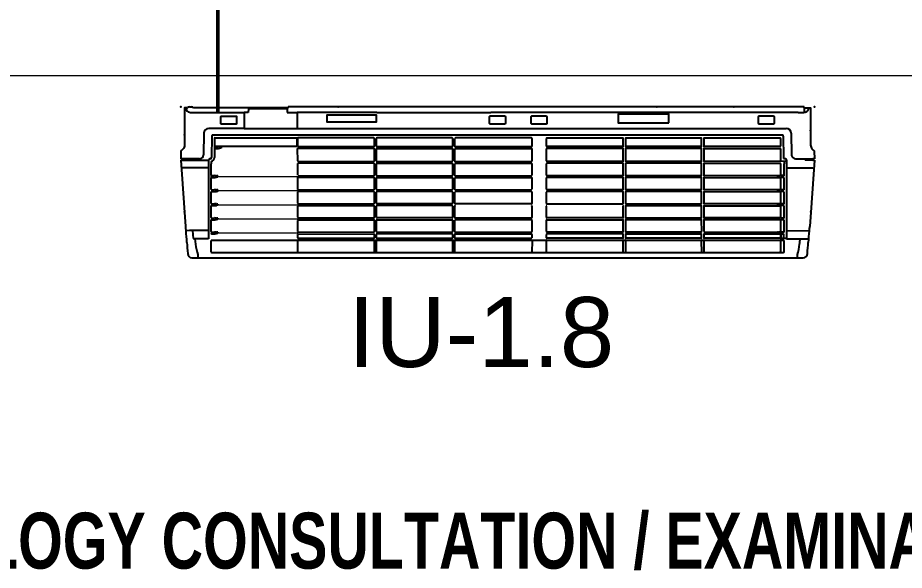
# Model space of a CAD drawing. Header units: millimetres. Extents: x -160614 to 59925, y -157025 to 0.
# Drawn here: x -41105 to -39838, y -112569 to -111780 of the extents above; entities that cross this region are included whole.
import ezdxf

# ---------------------------------------------------------------- set-up
doc = ezdxf.new("R2010")
doc.units = ezdxf.units.MM
doc.header["$LTSCALE"] = 8
for name, color, linetype, lineweight in [('72_EGR_BASE_TEXT', 9, 'Continuous', 5), ('72_EGR_EQP_TAG', 9, 'Continuous', 5), ('Walls', 9, 'Continuous', 5)]:
    doc.layers.add(name, color=color, linetype=linetype, lineweight=lineweight)
for name, color, linetype in [('A-EXH', 1, 'Continuous'), ('A-Wall-cmu-patt', 9, 'Continuous'), ('DVM_INDOOR', 9, 'Continuous'), ('DVM_UNIT_BP', 9, 'Continuous'), ('DVM_UNIT_DP', 9, 'Continuous'), ('DVM_UNIT_LP', 9, 'Continuous'), ('REF', 42, 'Continuous')]:
    doc.layers.add(name, color=color, linetype=linetype)
doc.styles.add('ARIAL', font='arial.ttf')
doc.styles.add('X3G_ENTITY_9EC9', font='swisscl.ttf', dxfattribs={"height": 0.2})

# ---------------------------------------------------------------- blocks, each defined once
blk = doc.blocks.new('mmmm')
at = {"layer": 'DVM_INDOOR', "color": 0}
for p, q in [((118.9760043999237, -9.253012612234498), (118.9858617999242, -9.25292182223429)), ((118.9858617999242, -9.25292182223429), (118.9858617999242, -9.254869402234291)), ((118.9858617999242, -9.254869402234291), (118.9878617999242, -9.254834462234292)), ((118.9858617999375, -9.277509146936142), (118.9858617999242, -9.254869402234291)), ((118.9878617999242, -9.252921862234292), (119.0740709999242, -9.258950182234292)), ((118.9878617999242, -9.254834462234292), (118.9878617999242, -9.252921862234292)), ((118.9878617999242, -9.254834462234292), (118.9878617999242, -9.264836172234293)), ((118.9978909999242, -9.289121762234291), (118.9978917999242, -9.255070372234291)), ((118.9198617999242, -9.266106886896141), (118.9183613999242, -9.266134002234292)), ((118.9183613999255, -9.266134002234267), (118.9183613999242, -9.937961232234292)), ((118.9198617999242, -9.26610688223429), (118.9254393079324, -9.266045894470187)), ((118.9257821999241, -9.273925315992663), (118.9255777999242, -9.26792237223429)), ((118.98586179993, -9.264835822234291), (118.9878617999242, -9.264836172234293)), ((119.0794922999242, -9.289007982234292), (119.0797389999241, -9.260193062234295)), ((119.0899818999242, -9.289217072234292), (119.0901190127328, -9.261499085695084)), ((119.1149681999241, -10.06340630223431), (119.1148974002668, -9.267546620952269)), ((118.9257821999241, -9.273925315992663), (118.9257821999241, -9.674221132234292)), ((119.1145353999242, -9.275083912234292), (119.1107363999162, -9.275104459035804)), ((118.9463617999242, -9.926362932234289), (118.9463617999242, -9.289498762234292)), ((118.9527483592956, -9.283000636917626), (118.9809490619697, -9.282508385411926)), ((118.9878617999242, -9.2891217622327), (119.0899818999242, -9.289217072234292)), ((118.9891910008031, -9.289123002792962), (118.9895345855551, -9.396115619937781)), ((118.9893140020215, -9.292314698249102), (118.9925018999242, -9.292319632234292)), ((119.0072602361591, -9.292316349762089), (118.992415850816, -9.292333445507156)), ((119.0255142999242, -9.29231640223429), (119.0107375345606, -9.29231640223429)), ((119.0439523427499, -9.292316402234292), (119.0294196999242, -9.292316352234291)), ((119.0624193713406, -9.292317016686416), (119.0474229346238, -9.292333459646676)), ((119.0806944999241, -9.292316402234292), (119.0660569999241, -9.292316402234292)), ((119.0893983999241, -9.297480792234293), (119.0893983999241, -9.289216527646245)), ((118.9553617999242, -9.294369432234314), (118.9553617999242, -10.03645283223429)), ((118.9563530999242, -9.293369472234291), (118.9843748999241, -9.293124932234292)), ((118.9588649999241, -9.396266632234292), (118.9588617999242, -9.29754163223429)), ((118.9595556913493, -9.296841658888145), (118.9694708999241, -9.296941762234292)), ((118.9698269999242, -9.297547712234293), (118.9701437999241, -9.396199532234291)), ((118.9724271999192, -9.396266632234212), (118.9724239999192, -9.29754163223421)), ((118.9731178913444, -9.296841658888065), (118.9888616855551, -9.29685784993778)), ((118.9918678999192, -9.39626663223421), (118.9918646999192, -9.29754163223421)), ((118.9925585913443, -9.296841658888065), (119.0073070999241, -9.29685784993778)), ((119.0076631999242, -9.29746379993778), (119.0079799999242, -9.396115619937781)), ((119.0079575999242, -9.293016352234291), (119.0079357394409, -9.296856293399943)), ((119.0082952999242, -9.30102361223429), (119.0098429999241, -9.301023662234293)), ((119.0101951999241, -9.293016442234311), (119.0101951999241, -9.296062602234292)), ((119.0102052999192, -9.396266532192332), (119.0102020999192, -9.297541532192332)), ((119.0108959913444, -9.296841558846188), (119.0256444999242, -9.296857749895903)), ((119.0260005999242, -9.297463699895903), (119.0263067047888, -9.396233805524545)), ((119.0262061664967, -9.293016359690744), (119.0261843060134, -9.296856300856394)), ((119.0265438664967, -9.301023619690742), (119.0284046999241, -9.301023539690744)), ((119.0287433999192, -9.396266382192291), (119.0287433999192, -9.297515217883571)), ((119.0287568999241, -9.293016369690767), (119.0287568999241, -9.296062529690744)), ((119.0292867999242, -9.296941762234292), (119.043861999861, -9.296931577074348)), ((119.0445084999241, -9.297547712234293), (119.0445850999241, -9.39624853223429)), ((119.0446429999873, -9.293016359690744), (119.0446211395041, -9.296856300856394)), ((119.0449806999873, -9.301023619690742), (119.0465283999873, -9.301023669690744)), ((119.0468805999873, -9.293016449690766), (119.0468805999873, -9.296062609690743)), ((119.0470420999192, -9.39626653222025), (119.0470884848256, -9.297050615463125)), ((119.0475874999824, -9.296847619648787), (119.0620912000199, -9.296847662234292)), ((119.0627708999241, -9.297547702234292), (119.0629809222517, -9.396274149136385)), ((119.0630850525945, -9.293016359690744), (119.0630631921112, -9.296856300856394)), ((119.0634227525945, -9.301023619690744), (119.0649704525945, -9.301023669690744)), ((119.0653226525945, -9.293016449690766), (119.0653226525945, -9.296062609690743)), ((119.0656575999242, -9.297547702234292), (119.0654409999241, -9.396225332234291)), ((119.0660295525896, -9.296847619648787), (119.0807644999241, -9.296868862234293)), ((119.0813473999242, -9.396209332234292), (119.0813953024895, -9.297324986390954)), ((119.0813862999873, -9.293016359690744), (119.0813644395041, -9.296856300856394)), ((119.0817239999873, -9.301023619690744), (119.0832716999873, -9.301023669690744)), ((119.0836307999824, -9.297541539648787), (119.0833795999873, -9.299316039690744)), ((119.0837716999242, -9.293016442234293), (119.0894807999241, -9.293016442234292)), ((119.0837941999241, -9.29614771223429), (119.0837829499242, -9.293016352234291)), ((119.0838093607441, -9.297074224251261), (119.0837941999241, -9.29614771223429)), ((119.0894807999241, -9.29614762223429), (119.0837942998833, -9.29614771223429)), ((119.0838221749192, -9.396266632262142), (119.0839313121572, -9.296967873274724)), ((119.0842763999241, -9.296848959668417), (119.0886284062486, -9.296848304067257)), ((119.0893983999241, -9.297480792234293), (119.0894722881714, -9.396243177553036)), ((119.0925396999241, -9.296941742234292), (119.1068999470414, -9.296941742725402)), ((118.9588668911435, -9.498283807799274), (118.9588750999241, -9.400341832234293)), ((118.9595617999257, -9.396898532234372), (118.9694476999241, -9.396898532234292)), ((118.9694476999241, -9.399778632234291), (118.9595617999242, -9.39977863223429)), ((118.9701437999241, -9.400477732234293), (118.9701437999241, -9.498199532234292)), ((118.9724239999192, -9.400477632234212), (118.9724239999192, -9.498249698790543)), ((118.9731239999208, -9.396898532234292), (118.9888384855551, -9.39681461993778)), ((118.9888384855551, -9.399694719937779), (118.9731239999192, -9.39977863223421)), ((118.9895266695798, -9.400289319565974), (118.9895266695798, -9.498183952720119)), ((118.9918646999192, -9.40047763223421), (118.9919170999242, -9.498199932234293)), ((118.9925646999208, -9.396898532234292), (119.0072838999241, -9.39681461993778)), ((119.0072838999241, -9.399694719937779), (118.9925646999192, -9.399778632234208)), ((119.0079764999242, -9.400326919937763), (119.0079764999242, -9.498241858984638)), ((119.0102020999192, -9.400477532192332), (119.0102591999242, -9.498203332234233)), ((119.0109020999208, -9.396898432192415), (119.0256212999241, -9.396814519895903)), ((119.0256212999242, -9.399694619895902), (119.0109020999192, -9.399778532192329)), ((119.0263138999241, -9.400326819895884), (119.0263067047888, -9.498233755538498)), ((119.0287401999192, -9.40047738219229), (119.0287119749241, -9.498216482220302)), ((119.0294401999208, -9.396898282192375), (119.0439001450595, -9.396812446605649)), ((119.0439001450595, -9.399692546605648), (119.0294401999192, -9.39977838219229)), ((119.0445805123786, -9.49829985925162), (119.0445927450595, -9.400324746605632)), ((119.0470106749242, -9.498216432220302), (119.0470388999192, -9.40047753222025)), ((119.0477388999208, -9.396898432220333), (119.0622867078602, -9.39692423419439)), ((119.0622867078602, -9.399804334194389), (119.0477388999192, -9.39977853222025)), ((119.0629898085579, -9.498350573428974), (119.0629809222635, -9.4004031153313)), ((119.0654035999192, -9.400477632206295), (119.0654414499242, -9.498241532234292)), ((119.0661035999208, -9.396898532206379), (119.0806619950594, -9.396790046605648)), ((119.0806619950595, -9.399670146605647), (119.0661035999192, -9.399778632206296)), ((119.0813545950595, -9.400302346605631), (119.0813419620022, -9.498294058590812)), ((119.08373486191, -9.498207994881636), (119.0838189749192, -9.400477632262142)), ((119.0845189749208, -9.396898532262226), (119.0887802025406, -9.396892247200938)), ((119.0887802025406, -9.399772347200937), (119.0845189749192, -9.399778632262139)), ((119.0894728025406, -9.400404547200921), (119.089378294396, -9.498252895449074)), ((119.0930404047855, -9.396907417835022), (119.1073925352431, -9.396798932234294)), ((119.1073925352431, -9.39967903223429), (119.0930404047839, -9.39978751783494)), ((118.9595617999257, -9.498898532234373), (118.9694476999241, -9.498898532234293)), ((118.9731239999208, -9.498898532234293), (118.9888384855551, -9.498814619937782)), ((118.9925646999208, -9.498898532234293), (119.0072838999241, -9.49881461993778)), ((119.0109020999208, -9.498898382206368), (119.0256212999241, -9.498814469909856)), ((119.0293591249208, -9.498898382220302), (119.0438996950595, -9.49882914660565)), ((119.0476578249208, -9.498898332220302), (119.0623044036932, -9.498931287800334)), ((119.0660885999208, -9.498923432234292), (119.0806291700595, -9.49885419661964)), ((119.0844316619115, -9.498839894881717), (119.0886928895313, -9.498833609820432)), ((119.0930404047855, -9.498907417835023), (119.1073925352431, -9.498798932234292)), ((118.9588624999242, -9.601416032234292), (118.9588617999242, -9.502477732234293)), ((118.9694476999241, -9.501778632234291), (118.9595617999242, -9.50177863223429)), ((118.9701437999241, -9.502477732234293), (118.9701302547888, -9.601450567862933)), ((118.9724239959387, -9.502479520113658), (118.9724265999241, -9.601382732234292)), ((118.9888384855551, -9.501694719937781), (118.9731239999192, -9.50177863223421)), ((118.9895266655992, -9.502291207445424), (118.9895531999242, -9.601383132234293)), ((118.9918646999192, -9.50247763223421), (118.9919170999242, -9.601383132234293)), ((119.0072838999241, -9.50169471993778), (118.9925646999192, -9.50177863223421)), ((119.007996225952, -9.502326919937763), (119.007996225952, -9.601432334911276)), ((119.0102020999192, -9.502477482206285), (119.0102591999241, -9.601386232234294)), ((119.0256212999242, -9.501694569909855), (119.0109020999192, -9.501778482206284)), ((119.0263138999241, -9.502326769909837), (119.0261808999242, -9.601387103540592)), ((119.0286591249192, -9.50247748222022), (119.0287543807835, -9.601430324641036)), ((119.0438996950595, -9.501709246605648), (119.0293591249192, -9.50177848222022)), ((119.0446760807835, -9.601431195947338), (119.0445922950595, -9.502341446605632)), ((119.0621983950595, -9.501709196605647), (119.0477709999242, -9.501761732234291)), ((119.0628909950595, -9.502341396605631), (119.0628909950595, -9.601317890898065)), ((119.0654411999241, -9.601408532234297), (119.0653885999192, -9.50250253223421)), ((119.0806291700595, -9.501734296619638), (119.0660885999192, -9.50180353223421)), ((119.0813367599519, -9.502348395419084), (119.0813408999242, -9.60146973223429)), ((119.08373166191, -9.502418994881635), (119.0838050999241, -9.601464932234292)), ((119.0886928895313, -9.501713709820429), (119.08443166191, -9.501719994881633)), ((119.0893854895313, -9.502345909820413), (119.0893854895313, -9.60129688379646)), ((119.1076594999242, -9.501879932234369), (119.0930404047839, -9.50178751783494)), ((118.9595589499257, -9.602031282234373), (118.9694448499241, -9.602031282234291)), ((118.9731318153015, -9.602080832234291), (118.9888463009359, -9.601996919937779)), ((118.9926177761398, -9.602051730208462), (119.0073108210873, -9.601967817911952)), ((119.0109559999257, -9.602018132234374), (119.0254954950595, -9.601967817911952)), ((119.029451180785, -9.602062224641118), (119.0439906759188, -9.602011910318696)), ((119.0477739999257, -9.602107332234372), (119.0623134950595, -9.602057017911948)), ((119.0661406384423, -9.602078174971048), (119.0806801335761, -9.602027860648624)), ((119.084498276731, -9.602058774804021), (119.0887000846667, -9.602078813889303)), ((119.0928608197357, -9.60227289988722), (119.1074003148694, -9.602222585564796)), ((118.9588624999242, -9.62142743223429), (118.9588617999242, -9.72036573223429)), ((118.9595589499257, -9.620812182234207), (118.9694448499241, -9.620812182234289)), ((118.9701437999241, -9.720365632206374), (118.9701302547888, -9.621392796577732)), ((118.9701437999241, -9.72036573223429), (118.9701302547888, -9.621392896605649)), ((118.9724239959387, -9.720363844327006), (118.9724265999241, -9.621460632206373)), ((118.9731318153015, -9.620762532206372), (118.9888463009359, -9.620846444502885)), ((118.9895266655992, -9.720552156995241), (118.9895531999242, -9.621460232206372)), ((118.9918646999192, -9.720365732206455), (118.9919170999242, -9.621460232206372)), ((118.9926177761398, -9.620791634232203), (119.0073108210873, -9.620875546528714)), ((119.007996225952, -9.7205164445029), (119.007996225952, -9.621411029529389)), ((119.0102020999192, -9.720365882234379), (119.0102591999241, -9.62145713220637)), ((119.0109559999257, -9.620825232206291), (119.0254954950595, -9.620875546528714)), ((119.0263138999241, -9.720516594530826), (119.0261808999242, -9.621456260900072)), ((119.0287543807835, -9.621413039799627), (119.0286591249192, -9.720365882220444)), ((119.029451180785, -9.620781139799545), (119.0439906759188, -9.620831454121967)), ((119.0446760807835, -9.621412168493327), (119.0445922950595, -9.720501917835032)), ((119.0477739999257, -9.620736032206292), (119.0623134950595, -9.620786346528716)), ((119.0628909950595, -9.720501967835034), (119.0628909950595, -9.621525473542599)), ((119.0654411999241, -9.621434832206369), (119.0653885999192, -9.720340832206453)), ((119.0661406384423, -9.620765189469617), (119.0806801335761, -9.620815503792041)), ((119.0813367599519, -9.72049496902158), (119.0813408999242, -9.621373632206375)), ((119.08373166191, -9.72042436955903), (119.0838050999241, -9.621378432206374)), ((119.084498276731, -9.620784589636644), (119.0887000846667, -9.62076455055136)), ((119.0893854895313, -9.72049745462025), (119.0893854895313, -9.621546480644206)), ((119.0928608197357, -9.620570464553447), (119.1074003148694, -9.62062077887587)), ((118.9257821999241, -9.822427832234292), (118.9257821999241, -9.674221132234292)), ((118.9588668911435, -9.724559656669308), (118.9588750999241, -9.822501632234287)), ((118.9694476999241, -9.721064832234292), (118.9595617999242, -9.721064832234292)), ((118.9595617999257, -9.723944932234208), (118.9694476999241, -9.72394493223429)), ((118.9701437999241, -9.822365632206372), (118.9701437999241, -9.724643832206374)), ((118.9701437999241, -9.822365732234289), (118.9701437999241, -9.72464393223429)), ((118.9724239999192, -9.822365732206453), (118.9724239999192, -9.72459366565012)), ((118.9888384855551, -9.721148644502884), (118.9731239999192, -9.721064732206454)), ((118.9731239999208, -9.72394483220637), (118.9888384855551, -9.724028744502883)), ((118.9895266695798, -9.822554044874689), (118.9895266695798, -9.724659411720545)), ((118.9918646999192, -9.822365732206453), (118.9919170999242, -9.724643432206372)), ((119.0072838999241, -9.721148644502884), (118.9925646999192, -9.721064732206456)), ((118.9925646999208, -9.72394483220637), (119.0072838999241, -9.724028744502883)), ((119.0079764999242, -9.8225164445029), (119.0079764999242, -9.724601505456027)), ((119.0102020999192, -9.822365832248332), (119.0102591999242, -9.72464003220643)), ((119.0256212999242, -9.721148794530809), (119.0109020999192, -9.721064882234382)), ((119.0109020999208, -9.723944982234295), (119.0256212999241, -9.724028894530807)), ((119.0263138999241, -9.82251654454478), (119.0263067047888, -9.724609608902167)), ((119.0287119749241, -9.724626882220361), (119.0287401999192, -9.822365982248373)), ((119.0438996950595, -9.721134117835016), (119.0293591249192, -9.721064882220446)), ((119.0293591249208, -9.723944982220361), (119.0438996950595, -9.724014217835014)), ((119.0445805123786, -9.724543505189043), (119.0445927450595, -9.822518617835032)), ((119.0470106749242, -9.724626932220364), (119.0470388999192, -9.822365832220413)), ((119.0476578249208, -9.723945032220364), (119.0623044036932, -9.723912076640332)), ((119.0621983950595, -9.721134167835018), (119.0477709999242, -9.721081632206372)), ((119.0629898085579, -9.72449279101169), (119.0629809222635, -9.822440249109363)), ((119.0654035999192, -9.822365732234369), (119.0654414499242, -9.724601832206373)), ((119.0806291700595, -9.721109067821025), (119.0660885999192, -9.721039832206456)), ((119.0660885999208, -9.723919932206371), (119.0806291700595, -9.723989167821024)), ((119.0813545950595, -9.822541017835032), (119.0813419620022, -9.724549305849854)), ((119.08373486191, -9.72463536955903), (119.0838189749192, -9.822365732178524)), ((119.0886928895313, -9.721129654620235), (119.08443166191, -9.721123369559031)), ((119.0844316619115, -9.724003469558948), (119.0886928895313, -9.724009754620232)), ((119.0894728025406, -9.822438817239743), (119.089378294396, -9.724590468991591)), ((119.1076594999242, -9.720963432206299), (119.0930404047839, -9.721055846605726)), ((119.0930404047855, -9.723935946605641), (119.1073925352431, -9.724044432206371)), ((118.9183613999242, -9.785817721860116), (118.9183613999242, -9.930723831243215)), ((118.9257821999241, -9.822427832234292), (118.9257821999241, -9.926444527404373)), ((118.9694476999241, -9.823064832234289), (118.9595617999242, -9.82306483223429)), ((118.9888384855551, -9.823148644502885), (118.9731239999192, -9.823064732206454)), ((119.0072838999241, -9.823148644502885), (118.9925646999192, -9.823064732206456)), ((119.0256212999242, -9.823148744544762), (119.0109020999192, -9.823064832248335)), ((119.0439001450595, -9.823150817835016), (119.0294401999192, -9.823064982248374)), ((119.0622867078602, -9.823039030246276), (119.0477388999192, -9.823064832220416)), ((119.0806619950595, -9.823173217835016), (119.0661035999192, -9.82306473223437)), ((119.0887802025406, -9.823071017239727), (119.0845189749192, -9.823064732178524)), ((119.1073925352431, -9.823164332206373), (119.0930404047839, -9.823055846605726)), ((118.9588649999241, -9.826576832234288), (118.9588617999242, -9.925301832234291)), ((118.9595617999257, -9.825944932234208), (118.9694476999241, -9.825944932234288)), ((118.9698269999242, -9.925295652206373), (118.9701437999241, -9.826643832206374)), ((118.9698269999242, -9.925295752234288), (118.9701437999241, -9.826643932234289)), ((118.9724271999192, -9.826576732206453), (118.9724239999192, -9.925301732206451)), ((118.9731239999208, -9.82594483220637), (118.9888384855551, -9.826028744502883)), ((118.9892848999242, -9.92512163223427), (118.9895345855551, -9.826727744502882)), ((118.9918678999192, -9.826576732206453), (118.9920306999241, -9.925121632234292)), ((118.9925646999208, -9.825944832206371), (119.0072838999241, -9.826028744502883)), ((119.0078291999291, -9.92519946453072), (119.0079799999242, -9.826727744502882)), ((119.0102052999192, -9.826576832248332), (119.010377105204, -9.925121732234294)), ((119.0109020999208, -9.825944932248248), (119.0256212999241, -9.82602884454476)), ((119.0259914999241, -9.925121632234292), (119.0263067047888, -9.82660955891612)), ((119.0287433999192, -9.826576982248373), (119.0288333999241, -9.925121632234292)), ((119.0294401999208, -9.82594508224829), (119.0439001450595, -9.826030917835014)), ((119.0445062380549, -9.925121732234294), (119.0445850999241, -9.826594832206373)), ((119.0470420999192, -9.826576832220413), (119.0471699999241, -9.925121632234292)), ((119.0477388999208, -9.825944932220331), (119.0622867078602, -9.825919130246275)), ((119.0627644892874, -9.925217773444484), (119.0629809222517, -9.826569215304279)), ((119.0656575999242, -9.925295792234293), (119.0654409999241, -9.826618032206374)), ((119.0661035999208, -9.825944832234285), (119.0806619950594, -9.826053317835015)), ((119.0812104999241, -9.92512163223429), (119.0813395999241, -9.826565832234293)), ((119.0839228999241, -9.925121732234294), (119.0838199999241, -9.826502432234292)), ((119.0845189749208, -9.82594483217844), (119.0887802025406, -9.825951117239725)), ((119.0893972985693, -9.925228279531156), (119.0894722881714, -9.826600186887628)), ((119.0930404047855, -9.825935946605641), (119.1073925352431, -9.82604443220637)), ((118.9256380999242, -9.92644509874026), (118.9463617999242, -9.926362932234289)), ((118.9256380999242, -9.93929553223429), (118.9256380999242, -9.92644509874026)), ((118.9463617999242, -9.995480632234292), (118.9463617999242, -9.926362932234289)), ((118.9588617999242, -10.03330193223429), (118.9588617999242, -9.925301832234291)), ((118.9588617999242, -9.92670177892658), (118.9701554999241, -9.92670177892658)), ((118.9595556913493, -9.926001805580436), (118.9694708999241, -9.925901702234288)), ((118.9701554999241, -9.92670177892658), (118.9701907999242, -10.03338853223429)), ((118.973132083629, -9.926158086466918), (118.9885865999241, -9.92582173223429)), ((118.9927245913493, -9.925821605580436), (119.0074730999291, -9.925805414530721)), ((119.0110743999242, -9.92582173223429), (119.0253030999241, -9.92582173223429)), ((119.0296454999242, -9.92582173223429), (119.0437019999242, -9.92582173223429)), ((119.0478350999242, -9.925820932234291), (119.0620911999242, -9.925821732234292)), ((119.0663873999242, -9.925821732234292), (119.0804662999241, -9.926026832234292)), ((119.0846313999242, -9.92582173223429), (119.0887071999241, -9.925821732234292)), ((119.0925396999241, -9.925901792234292), (119.1068999470414, -9.92590179174318)), ((118.9183613999242, -9.937961232234292), (118.9208617999242, -9.93958363223429)), ((118.9198617999242, -9.93893477605128), (118.9198617999242, -10.06142173223429)), ((118.9208617999242, -9.939378932234293), (118.9256380999242, -9.93929553223429)), ((118.9208617999242, -9.939378932234293), (118.9208617999242, -9.989878132234292)), ((118.9208617999242, -9.989878132234292), (118.9256380999242, -9.989961532234291)), ((118.9256380999242, -9.989961532234291), (118.9256380999242, -9.995432144029678)), ((118.9256380999242, -9.995432144029678), (118.9463617999242, -9.995480632234292)), ((118.9257821999241, -10.06378623223429), (118.9257821999241, -9.995432481187148)), ((118.9463617999242, -9.995480632234292), (118.9463617999242, -10.04134473223429)), ((118.9701536169814, -10.03409437326685), (118.9701277392322, -10.02954877226466)), ((118.9704872997154, -10.02538145343031), (118.9721611996873, -10.02538140343031)), ((118.9723998889554, -10.03411396057275), (118.9723871997155, -10.03034246343031)), ((119.0082952999242, -10.02971228969075), (119.0098429999241, -10.02971223969074)), ((119.0265438664967, -10.02971228223429), (119.0284046999241, -10.0297122221182)), ((119.0449806999873, -10.02971228223429), (119.0465283999873, -10.02971223223429)), ((119.0634227525945, -10.02971228223429), (119.0649704525945, -10.02971223223429)), ((119.0817239999873, -10.02971228223429), (119.0832716999873, -10.02971223223429)), ((118.9563530733978, -10.03747409415744), (118.9843748999241, -10.03771863223429)), ((118.9595556913493, -10.03400190558044), (118.9695388141602, -10.03408715095198)), ((118.9694531996429, -10.03408826450235), (118.9731081998392, -10.0341201419763)), ((118.9731081998392, -10.0341201419763), (118.9844053999241, -10.03421873223429)), ((118.9878617999242, -10.04175233223429), (119.0899818999242, -10.04162653223429)), ((118.9878617999242, -10.05333520849206), (118.9878617999242, -10.04175233223429)), ((118.9893140020215, -10.03842120367593), (118.9925018999242, -10.03841626969074)), ((119.0072602361591, -10.03841955216295), (118.992415850816, -10.03840245641788)), ((118.9978909999242, -10.04175233223429), (118.9978917999242, -10.07577313223429)), ((119.0072690512265, -10.03852713223429), (119.0109134999242, -10.03852713223429)), ((119.0079575999242, -10.03771954969074), (119.0079357394409, -10.03387960852509)), ((119.0101951999241, -10.03771945969073), (119.0101951999241, -10.03467329969074)), ((119.0255142999242, -10.03841949969075), (119.0107375345606, -10.03841949969075)), ((119.0262061664967, -10.03771954223429), (119.0261843060134, -10.03387960106864)), ((119.0287568999241, -10.03771953223427), (119.0287568999241, -10.03467337223429)), ((119.0439523427499, -10.03841949969074), (119.0294196999242, -10.03841954969075)), ((119.0446429999873, -10.03771954223429), (119.0446211395041, -10.03387960106864)), ((119.0468805999873, -10.03771945223427), (119.0468805999873, -10.03467329223429)), ((119.0624193713406, -10.03841888523862), (119.0474229346238, -10.03840244227836)), ((119.0630850525945, -10.03771954223429), (119.0630631921112, -10.03387960106864)), ((119.0653226525945, -10.03771945223427), (119.0653226525945, -10.03467329223429)), ((119.0806944999241, -10.03841949969075), (119.0660569999241, -10.03841949969075)), ((119.0794922999242, -10.04183553223429), (119.0795301468582, -10.06665594988979)), ((119.0813862999873, -10.03771954223429), (119.0813644395041, -10.03387960106864)), ((119.0836238999873, -10.03771945223427), (119.0836238999873, -10.03467329223429)), ((119.0899818999242, -10.04162653223429), (119.0899818999242, -10.05958293223429)), ((118.9527483592823, -10.04784374225281), (118.9809490619563, -10.04833599375851)), ((118.9858617999242, -10.05333523223429), (118.9858617999242, -10.07645363223429)), ((118.9878617999242, -10.07600910223429), (118.9878617999242, -10.05333523223429)), ((118.9183617999242, -10.06667913223429), (118.9183617999242, -10.06416443223424)), ((119.0794922999242, -10.06264903223429), (119.0896185999242, -10.06199453223429)), ((119.0896185999242, -10.06199453223429), (119.0899818999242, -10.05958293223429)), ((119.0899818999242, -10.05958293223429), (119.0972312999242, -10.05867333223429)), ((119.1107362999241, -10.05575963223429), (119.1145353999242, -10.05573908381044)), ((118.9208617999242, -10.07042183223429), (118.9192404999241, -10.06880053223429)), ((118.9212015999241, -10.07039833223429), (118.9212015999241, -10.07292173223429)), ((118.9858617999242, -10.07597416223429), (118.9878617999242, -10.07600910223429)), ((118.9858617999242, -10.07792174223429), (118.9858617999242, -10.07597416223429)), ((118.9878617999242, -10.07792170223429), (119.0740709999242, -10.07189338223429)), ((118.9878617999242, -10.07600910223429), (118.9878617999242, -10.07792170223429)), ((119.0795301468582, -10.06665594988979), (119.0797389999241, -10.07065043223429)), ((118.9760043999237, -10.07783095223408), (118.9858617999242, -10.07792174223429))]:
    blk.add_line(p, q, dxfattribs=at)
at = {"layer": 'DVM_INDOOR', "color": 0, "lineweight": 0}
for p, q in [((119.0090691499242, -10.02971226469075), (119.0090691499242, -9.925320384722353)), ((119.0274742832104, -10.02971225217625), (119.0274742832104, -9.925320372207855)), ((119.0457545499873, -10.02971225723429), (119.0457545499873, -9.925320377265898)), ((119.0641966025945, -10.02971225723429), (119.0641966025945, -9.925320377265898)), ((119.0824978499873, -10.02971225723429), (119.0824978499873, -9.925320377265898))]:
    blk.add_line(p, q, dxfattribs=at)
at = {"layer": 'DVM_INDOOR', "color": 0}
for points in [[(118.9198617999242, -9.26610688223429), (118.9198617999242, -9.257921762234291), (118.9672275999242, -9.257921622234292, 0.1261767552943001), (118.9719902087055, -9.256700302311273, 0.1228802749812395), (118.9755825999242, -9.253376442234293, -0.148162307559023), (118.9760101037534, -9.253012212389848, 0.9631754202337119)], [(119.0921995999242, -9.293316352294758), (119.0921994999241, -10.03752723229476, 0.4165650348488436), (119.0932578555747, -10.03857713223429), (119.1070196999242, -10.03857713223429, 0.4141745104832969), (119.1080697999282, -10.03752717223429), (119.1080697999242, -9.293316312234293, 0.4142213729846091), (119.1070198119243, -9.292266352234131), (119.0932594999241, -9.29226635223429, 0.4100741874679012), (119.0921995724927, -9.293311383294913, 0.4100741874679012)], [(118.9301498297671, -9.32460797650379), (118.9301498297671, -9.306371934818813, -0.4026137268762937), (118.931228911056, -9.30524906628322), (118.939741818847, -9.30524906628322, -0.4449267330822314), (118.9408646873826, -9.306371934818813), (118.9408646873826, -9.32460797650379, -0.414234498250559), (118.939741818847, -9.325730764780685), (118.931228911056, -9.325730764780685, -0.4425506072560349), (118.9301498297671, -9.32460797650379)], [(118.9301498297671, -9.62053999650379), (118.9301498297671, -9.602303954818813, -0.4026137268762937), (118.931228911056, -9.601181086283221), (118.939741818847, -9.601181086283221, -0.4449267330822314), (118.9408646873826, -9.602303954818813), (118.9408646873826, -9.620539996503792, -0.414234498250559), (118.939741818847, -9.621662784780685), (118.931228911056, -9.621662784780685, -0.4425506072560349), (118.9301498297671, -9.62053999650379)], [(118.9298704258241, -9.674378132234292), (118.9298704258241, -9.656465432234292, -0.414213562373095), (118.9314053999241, -9.654930458134292), (118.9393181999242, -9.654930458134292, -0.4142086203632782), (118.9408531999241, -9.656465432234292), (118.9408531999241, -9.674378132234292, -0.414213562373095), (118.9393181999242, -9.67591313223429), (118.9314053999241, -9.67591313223429, -0.414218504400182), (118.9298704258241, -9.674378132234292, 8.436553286073726e-06)], [(118.9303365766279, -10.02454254650379), (118.9303365766279, -10.00630650481881, -0.4026137268762937), (118.9314156579167, -10.00518363628322), (118.9399285657078, -10.00518363628322, -0.4449267330822314), (118.9410514342433, -10.00630650481881), (118.9410514342433, -10.02454254650379, -0.414234498250559), (118.9399285657078, -10.02566533478068), (118.9314156579167, -10.02566533478068, -0.4425506072560349), (118.9303365766279, -10.02454254650379)], [(118.9198617999242, -10.06942177096629), (118.9198617999242, -10.07292180223429), (118.9672275999242, -10.07292194223429, -0.1261767552943001), (118.9719902087055, -10.07414326215731, -0.1228802749812395), (118.9755825999242, -10.07746712223429, 0.1414693895722469), (118.9760082516457, -10.07783174879674)]]:
    blk.add_lwpolyline(points, format="xyb", dxfattribs=at)
for points in [[(118.9393631999241, -9.442430332234293), (118.9278703999241, -9.442430332234293), (118.9278703999241, -9.508412932234293), (118.9393631999241, -9.50841303223429), (118.9393631999241, -9.442430332234293)], [(118.9294054999242, -9.823350032234291), (118.9384407999242, -9.823352732234293), (118.9384407999242, -9.887490632234291), (118.9287898999241, -9.887493732234292), (118.9287898999241, -9.823349832234289), (118.9294054999242, -9.823350032234291)]]:
    blk.add_lwpolyline(points, dxfattribs=at)
for centre, radius, start, end in [((118.9204531161361, -9.264936726793097), 0.004553521695329496, 45.5920464483512, 97.46145010511792), ((118.9171235661383, -9.266928979433807), 0.00835790426559555, 6.856326041741804, 39.80321137475183), ((118.9128803464062, -9.267915471462368), 0.01269735534460417, 359.9692669461004, 8.990658282398249), ((119.073667350187, -9.280592169927228), 0.02164575164810523, 73.70892901573406, 88.93148700338972), ((119.1680189161711, -8.139985723572385), 1.12330407549111, 265.4925228316542, 266.263851555895), ((119.0819517218698, -9.519266064440279), 0.2586839973311338, 83.90882840033362, 87.14812513949958), ((119.1093656957287, -9.267656039157297), 0.005606774170767329, 2.236255115805524, 89.26825486435222), ((118.9808618658614, -9.277509173906324), 0.004999934076175603, 270.9996927805111, 0.0003090595982787972), ((119.0696773095025, -9.47065678229089), 0.2003900215321294, 82.09668763775834, 84.2913211606422), ((119.0894470927966, -9.340542730159651), 0.06881425670100753, 71.97852152750744, 83.50485023339841), ((118.9528617999375, -9.289499646936145), 0.006500000000001364, 90.99999999987105, 180), ((118.9843499203424, -9.291596835057288), 0.001528304049740138, 270.9361383509585, 8.407523963938923), ((118.9878710130149, -9.291144004594747), 0.002022263348799968, 90.26104070215459, 186.5127161960935), ((119.0072624581936, -9.293006592228013), 0.0006902120188054008, 359.1823049572625, 89.62773130030163), ((119.0108957546642, -9.293015906313093), 0.0007005549450192193, 103.0528468690997, 180.043831002897), ((119.0255110247661, -9.293006599684464), 0.0006902120188054008, 359.1823049572625, 89.62773130030163), ((119.0294574546642, -9.293015833769545), 0.0007005549450192193, 103.0528468690997, 180.043831002897), ((119.0439478582568, -9.293006599684464), 0.0006902120188054008, 359.1823049572625, 89.62773130030163), ((119.0475811547274, -9.293015913769544), 0.0007005549450192193, 103.0528468690997, 180.043831002897), ((119.0623899108639, -9.293006599684464), 0.0006902120188054008, 359.1823049572625, 89.62773130030163), ((119.0660232073345, -9.293015913769544), 0.0007005549450192193, 103.0528468690997, 180.043831002897), ((119.0806911582568, -9.293006599684464), 0.0006902120188054008, 359.1823049572625, 89.62773130030163), ((118.9563617962078, -9.294369430704425), 0.0009999962836637103, 90.49826848370489, 180.000087655206), ((118.9595515727994, -9.297537422137212), 0.0006897857234468317, 89.15047160503454, 180.3497061237891), ((118.9691168014897, -9.297557349065421), 0.0007101639584782467, 0.7783268958183919, 60.09158563433829), ((118.9731137727944, -9.297537422137133), 0.0006897857234468317, 89.15047160503454, 180.3497061237891), ((118.9885075871207, -9.297473436768913), 0.0007101639584782467, 0.7783268958183919, 60.09158563433829), ((118.9925544727944, -9.29753742213713), 0.0006897857234468317, 89.15047160503454, 180.3497061237891), ((119.0069530014897, -9.297473436768911), 0.0007101639584782467, 0.7783268958183919, 60.09158563433829), ((119.0427175163581, -9.294801269132924), 0.03484243289806461, 183.3812963308839, 187.2101412009766), ((119.0049802430224, -9.30008009194642), 0.003297296072863303, 358.4878962960699, 15.943639605702), ((119.0335446966002, -9.300037779209715), 0.02526863664394459, 180.2932349907479, 182.236023979734), ((119.0203098949292, -9.30082780415376), 0.01046872637197024, 171.6969781343119, 181.071728351719), ((118.9994251906823, -9.296851582265754), 0.01079886978160271, 347.0040263742579, 4.189840329823054), ((119.0108918727944, -9.297537322095254), 0.0006897857234468317, 89.15047160503454, 180.3497061237891), ((119.0252015680623, -9.297473444225364), 0.0007101639584782467, 0.7783268958183919, 60.09158563433829), ((119.0252904014897, -9.297473336727032), 0.0007101639584782467, 0.7783268958183919, 60.09158563433829), ((119.0609660829306, -9.294801276589377), 0.03484243289806461, 183.3812963308839, 187.2101412009766), ((119.0232288095949, -9.300080099402875), 0.003297296072863303, 358.4878962960699, 15.943639605702), ((119.0517932631728, -9.30003778666617), 0.02526863664394459, 180.2932349907479, 182.236023979734), ((119.0388715949292, -9.300827731610212), 0.01046872637197024, 171.6969781343119, 181.071728351719), ((119.0179868906823, -9.296851509722208), 0.01079886978160271, 347.0040263742579, 4.189840329823054), ((119.0294535727944, -9.297537249551707), 0.0006897857234468317, 89.15047160503454, 180.3497061237891), ((119.0439129526386, -9.29752536149591), 0.0005959665467443757, 357.8507126445311, 94.9045495040661), ((119.0794029164213, -9.294801276589377), 0.03484243289806461, 183.3812963308839, 187.2101412009766), ((119.0416656430856, -9.300080099402875), 0.003297296072863303, 358.4878962960699, 15.943639605702), ((119.0702300966634, -9.30003778666617), 0.02526863664394459, 180.2932349907479, 182.236023979734), ((119.0569952949924, -9.300827811610212), 0.01046872637197024, 171.6969781343119, 181.071728351719), ((119.0361105907455, -9.296851589722205), 0.01079886978160271, 347.0040263742579, 4.189840329823054), ((119.0475772728576, -9.297537329551707), 0.0006897857234468317, 89.15047160503454, 180.3497061237891), ((119.0620772277522, -9.297541223930422), 0.0006937024222270215, 359.4649220563289, 88.84589402816275), ((119.0623550052458, -9.297525361495913), 0.0005959665467443757, 357.8507126445311, 94.9045495040661), ((119.0978449690284, -9.294801276589377), 0.03484243289806461, 183.3812963308839, 187.2101412009766), ((119.0601076956927, -9.300080099402875), 0.003297296072863303, 358.4878962960699, 15.943639605702), ((119.0886721492706, -9.30003778666617), 0.02526863664394459, 180.2932349907479, 182.236023979734), ((119.0754373475995, -9.300827811610212), 0.01046872637197024, 171.6969781343119, 181.071728351719), ((119.0545526433526, -9.296851589722207), 0.01079886978160271, 347.0040263742579, 4.189840329823054), ((119.0660193254648, -9.297537329551707), 0.0006897857234468317, 89.15047160503454, 180.3497061237891), ((119.0662726757456, -9.297459353359663), 0.0006214890039913306, 79.57050582837691, 188.1736003688278), ((119.0808154527018, -9.297462646655855), 0.0005959665467443757, 357.8507126445311, 94.9045495040661), ((119.1161462164213, -9.294801276589377), 0.03484243289806461, 183.3812963308839, 187.2101412009766), ((119.0784089430855, -9.300080099402875), 0.003297296072863303, 358.4878962960699, 15.943639605702), ((119.1069733966634, -9.30003778666617), 0.02526863664394459, 180.2932349907479, 182.236023979734), ((119.0937385949924, -9.300827811610212), 0.01046872637197024, 171.6969781343119, 181.071728351719), ((119.0843205728576, -9.297537329551707), 0.0006897857234468317, 89.15047160503454, 180.3497061237891), ((119.0887384139204, -9.297505171721127), 0.0006691396282766967, 356.3549659133126, 100.6980050135355), ((119.0925603638357, -9.297286831891272), 0.0003457077791950044, 93.42677003970202, 172.5174287679536), ((119.107039633413, -9.297784508809222), 0.0008745025590339209, 349.6347770293014, 100.4325578140636), ((118.9595615858069, -9.396198635529046), 0.000699896738079889, 185.5752211411782, 270.0175283209103), ((118.973123785802, -9.396198635528966), 0.000699896738079889, 185.5752211411782, 270.0175283209103), ((118.988833013451, -9.396113319726012), 0.000701321560304875, 270.4470583399804, 350.0993153524317), ((118.9925644858019, -9.396198635528966), 0.000699896738079889, 185.5752211411782, 270.0175283209103), ((119.00727842782, -9.39611331972601), 0.000701321560304875, 270.4470583399804, 350.0993153524317), ((119.010901885802, -9.39619853548709), 0.000699896738079889, 185.5752211411782, 270.0175283209103), ((119.02561582782, -9.396113219684132), 0.000701321560304875, 270.4470583399804, 350.0993153524317), ((119.029439985802, -9.396198385487047), 0.000699896738079889, 185.5752211411782, 270.0175283209103), ((119.0438946729553, -9.39611114639388), 0.000701321560304875, 270.4470583399804, 350.0993153524317), ((119.047738685802, -9.396198535515007), 0.000699896738079889, 185.5752211411782, 270.0175283209103), ((119.0622810786687, -9.396222510685874), 0.0007017460866991923, 270.4596140681251, 355.7800378517591), ((119.066103385802, -9.396198635501053), 0.000699896738079889, 185.5752211411782, 270.0175283209103), ((119.0806565229553, -9.39608874639388), 0.000701321560304875, 270.4470583399804, 350.0993153524317), ((119.084518760802, -9.396198635556898), 0.000699896738079889, 185.5752211411782, 270.0175283209103), ((119.0887747304364, -9.396190946989169), 0.000701321560304875, 270.4470583399804, 350.0993153524317), ((119.107387063139, -9.396097632022524), 0.000701321560304875, 270.4470583399804, 350.0993153524317), ((118.9595613308659, -9.400478163220322), 0.0006995311432915249, 89.9615813252955, 179.9565090678975), ((118.96944222782, -9.396197232022521), 0.000701321560304875, 270.4470583399804, 350.0993153524317), ((118.9694437974534, -9.400480071865015), 0.0006999355814824518, 5.677147450581703, 86.55181628362129), ((118.973123530861, -9.40047816322024), 0.0006995311432915249, 89.9615813252955, 179.9565090678975), ((118.9888345830844, -9.400396159568503), 0.0006999355814824518, 5.677147450581703, 86.55181628362129), ((118.992564230861, -9.400478163220239), 0.0006995311432915249, 89.9615813252955, 179.9565090678975), ((119.0072799974534, -9.400396159568503), 0.0006999355814824518, 5.677147450581703, 86.55181628362129), ((119.010901630861, -9.400478063178362), 0.0006995311432915249, 89.9615813252955, 179.9565090678975), ((119.0256173974534, -9.400396059526626), 0.0006999355814824518, 5.677147450581703, 86.55181628362129), ((119.029439730861, -9.400477913178321), 0.0006995311432915249, 89.9615813252955, 179.9565090678975), ((119.0438962425887, -9.400393986236372), 0.0006999355814824518, 5.677147450581703, 86.55181628362129), ((119.047738430861, -9.40047806320628), 0.0006995311432915249, 89.9615813252955, 179.9565090678975), ((119.0622828053895, -9.400505773825113), 0.0006999355814824518, 5.677147450581703, 86.55181628362129), ((119.066103130861, -9.400478163192327), 0.0006995311432915249, 89.9615813252955, 179.9565090678975), ((119.0806580925887, -9.400371586236371), 0.0006999355814824518, 5.677147450581703, 86.55181628362129), ((119.084518505861, -9.400478163248172), 0.0006995311432915249, 89.9615813252955, 179.9565090678975), ((119.0887763000698, -9.400473786831661), 0.0006999355814824518, 5.677147450581703, 86.55181628362129), ((119.0929571576827, -9.396130070771857), 0.0007817918755797954, 194.2991176868899, 276.1125827183259), ((119.0929063868349, -9.400474420892724), 0.0006998547145344428, 78.96001729666257, 187.6273646541785), ((119.1073886327724, -9.400380471865015), 0.0006999355814824518, 5.677147450581703, 86.55181628362129), ((118.9595615858069, -9.498198635529047), 0.000699896738079889, 185.5752211411782, 270.0175283209103), ((118.96944222782, -9.498197232022521), 0.000701321560304875, 270.4470583399804, 350.0993153524317), ((118.973123785802, -9.498198635528967), 0.000699896738079889, 185.5752211411782, 270.0175283209103), ((118.988833013451, -9.498113319726011), 0.000701321560304875, 270.4470583399804, 350.0993153524317), ((118.9925328059607, -9.49828076542395), 0.0006185895703545696, 174.0490816878383, 272.9554326649559), ((119.00727842782, -9.498113319726011), 0.000701321560304875, 270.4470583399804, 350.0993153524317), ((119.0108702059607, -9.498280615396025), 0.0006185895703545696, 174.0490816878383, 272.9554326649559), ((119.02561582782, -9.498113169698087), 0.000701321560304875, 270.4470583399804, 350.0993153524317), ((119.0293272309607, -9.49828061540996), 0.0006185895703545696, 174.0490816878383, 272.9554326649559), ((119.0438942229553, -9.49812784639388), 0.000701321560304875, 270.4470583399804, 350.0993153524317), ((119.0476259309607, -9.498280565409958), 0.0006185895703545696, 174.0490816878383, 272.9554326649559), ((119.0622989315891, -9.498229987588562), 0.000701321560304875, 270.4470583399804, 350.0993153524317), ((119.0660567059607, -9.49830566542395), 0.0006185895703545696, 174.0490816878383, 272.9554326649559), ((119.0806236979553, -9.49815289640787), 0.000701321560304875, 270.4470583399804, 350.0993153524317), ((119.0844314477927, -9.49813999817639), 0.000699896738079889, 185.5752211411782, 270.0175283209103), ((119.0886874174272, -9.498132309608662), 0.000701321560304875, 270.4470583399804, 350.0993153524317), ((119.0929571576827, -9.498130070771857), 0.0007817918755797954, 194.2991176868899, 276.1125827183259), ((118.9595613308659, -9.50247816322032), 0.0006995311432915249, 89.9615813252955, 179.9565090678975), ((118.9694437974534, -9.502480071865016), 0.0006999355814824518, 5.677147450581703, 86.55181628362129), ((118.973123530861, -9.50247816322024), 0.0006995311432915249, 89.9615813252955, 179.9565090678975), ((118.9888345830844, -9.502396159568505), 0.0006999355814824518, 5.677147450581703, 86.55181628362129), ((118.992564230861, -9.50247816322024), 0.0006995311432915249, 89.9615813252955, 179.9565090678975), ((119.0072799974534, -9.502396159568503), 0.0006999355814824518, 5.677147450581703, 86.55181628362129), ((119.010901630861, -9.502478013192317), 0.0006995311432915249, 89.9615813252955, 179.9565090678975), ((119.0256173974534, -9.502396009540579), 0.0006999355814824518, 5.677147450581703, 86.55181628362129), ((119.029358655861, -9.502478013206252), 0.0006995311432915249, 89.9615813252955, 179.9565090678975), ((119.0438957925887, -9.502410686236372), 0.0006999355814824518, 5.677147450581703, 86.55181628362129), ((119.0477705308659, -9.502461263220322), 0.0006995311432915249, 89.9615813252955, 179.9565090678975), ((119.0621944925887, -9.502410636236371), 0.0006999355814824518, 5.677147450581703, 86.55181628362129), ((119.066088130861, -9.502503063220242), 0.0006995311432915249, 89.9615813252955, 179.9565090678975), ((119.0806252675887, -9.502435736250362), 0.0006999355814824518, 5.677147450581703, 86.55181628362129), ((119.0844311928518, -9.502419525867666), 0.0006995311432915249, 89.9615813252955, 179.9565090678975), ((119.0886889870606, -9.502415149451153), 0.0006999355814824518, 5.677147450581703, 86.55181628362129), ((119.0929063868349, -9.502474420892725), 0.0006998547145344428, 78.96001729666257, 187.6273646541785), ((118.9595587358069, -9.601331385529047), 0.000699896738079889, 185.5752211411782, 270.0175283209103), ((118.96943937782, -9.601329982022522), 0.000701321560304875, 270.4470583399804, 350.0993153524317), ((118.9731316011827, -9.601380935528965), 0.000699896738079889, 185.5752211411782, 270.0175283209103), ((118.9888408288317, -9.60129561972601), 0.000701321560304875, 270.4470583399804, 350.0993153524317), ((118.992617562021, -9.601351833503134), 0.000699896738079889, 185.5752211411782, 270.0175283209103), ((119.0073053489832, -9.60126651770018), 0.000701321560304875, 270.4470583399804, 350.0993153524317), ((119.0109557858069, -9.601318235529046), 0.000699896738079889, 185.5752211411782, 270.0175283209103), ((119.0254900229553, -9.60126651770018), 0.000701321560304875, 270.4470583399804, 350.0993153524317), ((119.0294509666662, -9.601362327935792), 0.000699896738079889, 185.5752211411782, 270.0175283209103), ((119.0439852038147, -9.601310610106927), 0.000701321560304875, 270.4470583399804, 350.0993153524317), ((119.0477737858069, -9.601407435529046), 0.000699896738079889, 185.5752211411782, 270.0175283209103), ((119.0623080229553, -9.601355717700178), 0.000701321560304875, 270.4470583399804, 350.0993153524317), ((119.0661404243235, -9.60137827826572), 0.000699896738079889, 185.5752211411782, 270.0175283209103), ((119.0806909566161, -9.601370470276146), 0.0006574794597695261, 269.0567879859979, 351.3166549938364), ((119.0844980626122, -9.601358878098694), 0.000699896738079889, 185.5752211411782, 270.0175283209103), ((119.0884793568987, -9.601193971188405), 0.0009119579775864127, 284.006809617177, 353.520485137959), ((119.0928606056169, -9.601573003181892), 0.000699896738079889, 185.5752211411782, 270.0175283209103), ((118.9595587358069, -9.621512078939535), 0.000699896738079889, 89.98247167908974, 174.424778858718), ((118.96943937782, -9.621513382418144), 0.000701321560304875, 9.9006846475682, 89.55294166001964), ((118.96943937782, -9.62151348244606), 0.000701321560304875, 9.9006846475682, 89.55294166001964), ((118.9731316011827, -9.6214624289117), 0.000699896738079889, 89.98247167908974, 174.424778858718), ((118.9888408288317, -9.621547744714656), 0.000701321560304875, 9.9006846475682, 89.55294166001964), ((118.992617562021, -9.62149153093753), 0.000699896738079889, 89.98247167908974, 174.424778858718), ((119.0073053489832, -9.621576846740483), 0.000701321560304875, 9.9006846475682, 89.55294166001964), ((119.0109557858069, -9.621525128911617), 0.000699896738079889, 89.98247167908974, 174.424778858718), ((119.0254900229553, -9.621576846740483), 0.000701321560304875, 9.9006846475682, 89.55294166001964), ((119.0294509666662, -9.621481036504873), 0.000699896738079889, 89.98247167908974, 174.424778858718), ((119.0439852038147, -9.621532754333739), 0.000701321560304875, 9.9006846475682, 89.55294166001964), ((119.0477737858069, -9.62143592891162), 0.000699896738079889, 89.98247167908974, 174.424778858718), ((119.0623080229553, -9.621487646740487), 0.000701321560304875, 9.9006846475682, 89.55294166001964), ((119.0661404243235, -9.621465086174943), 0.000699896738079889, 89.98247167908974, 174.424778858718), ((119.0806909566161, -9.62147289416452), 0.0006574794597695261, 8.683345006163567, 90.94321201400209), ((119.0844980626122, -9.62148448634197), 0.000699896738079889, 89.98247167908974, 174.424778858718), ((119.0884793568987, -9.62164939325226), 0.0009119579775864127, 6.479514862041035, 75.99319038282302), ((119.0928606056169, -9.621270361258773), 0.000699896738079889, 89.98247167908974, 174.424778858718), ((118.9595613308659, -9.72036530124826), 0.0006995311432915249, 180.0434909321025, 270.0384186738708), ((118.9595615858069, -9.724644828939534), 0.000699896738079889, 89.98247167908974, 174.424778858718), ((118.96944222782, -9.724646132418142), 0.000701321560304875, 9.9006846475682, 89.55294166001964), ((118.96944222782, -9.724646232446059), 0.000701321560304875, 9.9006846475682, 89.55294166001964), ((118.9694437974534, -9.72036329257565), 0.0006999355814824518, 273.4481837163787, 354.322852549522), ((118.9694437974534, -9.720363392603568), 0.0006999355814824518, 273.4481837163787, 354.322852549522), ((118.973123530861, -9.720365201220423), 0.0006995311432915249, 180.0434909321025, 270.0384186738708), ((118.973123785802, -9.724644728911697), 0.000699896738079889, 89.98247167908974, 174.424778858718), ((118.988833013451, -9.724730044714653), 0.000701321560304875, 9.9006846475682, 89.55294166001964), ((118.9888345830844, -9.72044720487216), 0.0006999355814824518, 273.4481837163787, 354.322852549522), ((118.992564230861, -9.720365201220424), 0.0006995311432915249, 180.0434909321025, 270.0384186738708), ((118.9925328059607, -9.724562599016716), 0.0006185895703545696, 87.04456733504412, 185.9509183119715), ((119.00727842782, -9.724730044714654), 0.000701321560304875, 9.9006846475682, 89.55294166001964), ((119.0072799974534, -9.72044720487216), 0.0006999355814824518, 273.4481837163787, 354.322852549522), ((119.010901630861, -9.720365351248349), 0.0006995311432915249, 180.0434909321025, 270.0384186738708), ((119.0108702059607, -9.72456274904464), 0.0006185895703545696, 87.04456733504412, 185.9509183119715), ((119.02561582782, -9.724730194742579), 0.000701321560304875, 9.9006846475682, 89.55294166001964), ((119.0256173974534, -9.720447354900084), 0.0006999355814824518, 273.4481837163787, 354.322852549522), ((119.029358655861, -9.720365351234413), 0.0006995311432915249, 180.0434909321025, 270.0384186738708), ((119.0293272309607, -9.724562749030705), 0.0006185895703545696, 87.04456733504412, 185.9509183119715), ((119.0438942229553, -9.724715518046786), 0.000701321560304875, 9.9006846475682, 89.55294166001964), ((119.0438957925887, -9.720432678204292), 0.0006999355814824518, 273.4481837163787, 354.322852549522), ((119.0476259309607, -9.724562799030705), 0.0006185895703545696, 87.04456733504412, 185.9509183119715), ((119.0477705308659, -9.720382101220341), 0.0006995311432915249, 180.0434909321025, 270.0384186738708), ((119.0621944925887, -9.720432728204294), 0.0006999355814824518, 273.4481837163787, 354.322852549522), ((119.0622989315891, -9.724613376852101), 0.000701321560304875, 9.9006846475682, 89.55294166001964), ((119.066088130861, -9.720340301220423), 0.0006995311432915249, 180.0434909321025, 270.0384186738708), ((119.0660567059607, -9.724537699016714), 0.0006185895703545696, 87.04456733504412, 185.9509183119715), ((119.0806236979553, -9.724690468032795), 0.000701321560304875, 9.9006846475682, 89.55294166001964), ((119.0806252675887, -9.720407628190301), 0.0006999355814824518, 273.4481837163787, 354.322852549522), ((119.0844311928518, -9.720423838572998), 0.0006995311432915249, 180.0434909321025, 270.0384186738708), ((119.0844314477927, -9.724703366264274), 0.000699896738079889, 89.98247167908974, 174.424778858718), ((119.0886874174272, -9.724711054832003), 0.000701321560304875, 9.9006846475682, 89.55294166001964), ((119.0886889870606, -9.72042821498951), 0.0006999355814824518, 273.4481837163787, 354.322852549522), ((119.0929571576827, -9.724713293668806), 0.0007817918755797954, 83.88741728167412, 165.70088231311), ((119.0929063868349, -9.720368943547939), 0.0006998547145344428, 172.3726353458215, 281.0399827033374), ((118.9595613308659, -9.82236530124826), 0.0006995311432915249, 180.0434909321025, 270.0384186738708), ((118.9694437974534, -9.82236329257565), 0.0006999355814824518, 273.4481837163787, 354.322852549522), ((118.9694437974534, -9.822363392603565), 0.0006999355814824518, 273.4481837163787, 354.322852549522), ((118.973123530861, -9.822365201220423), 0.0006995311432915249, 180.0434909321025, 270.0384186738708), ((118.9888345830844, -9.82244720487216), 0.0006999355814824518, 273.4481837163787, 354.322852549522), ((118.992564230861, -9.822365201220425), 0.0006995311432915249, 180.0434909321025, 270.0384186738708), ((119.0072799974534, -9.82244720487216), 0.0006999355814824518, 273.4481837163787, 354.322852549522), ((119.010901630861, -9.822365301262302), 0.0006995311432915249, 180.0434909321025, 270.0384186738708), ((119.0256173974534, -9.822447304914038), 0.0006999355814824518, 273.4481837163787, 354.322852549522), ((119.029439730861, -9.822365451262343), 0.0006995311432915249, 180.0434909321025, 270.0384186738708), ((119.0438962425887, -9.822449378204292), 0.0006999355814824518, 273.4481837163787, 354.322852549522), ((119.047738430861, -9.822365301234385), 0.0006995311432915249, 180.0434909321025, 270.0384186738708), ((119.0622828053895, -9.822337590615552), 0.0006999355814824518, 273.4481837163787, 354.322852549522), ((119.066103130861, -9.822365201248338), 0.0006995311432915249, 180.0434909321025, 270.0384186738708), ((119.0806580925887, -9.822471778204292), 0.0006999355814824518, 273.4481837163787, 354.322852549522), ((119.084518505861, -9.822365201192492), 0.0006995311432915249, 180.0434909321025, 270.0384186738708), ((119.0887763000698, -9.822369577609003), 0.0006999355814824518, 273.4481837163787, 354.322852549522), ((119.0929063868349, -9.82236894354794), 0.0006998547145344428, 172.3726353458215, 281.0399827033374), ((118.9595615858069, -9.826644828939534), 0.000699896738079889, 89.98247167908974, 174.424778858718), ((118.96944222782, -9.826646132418142), 0.000701321560304875, 9.9006846475682, 89.55294166001964), ((118.96944222782, -9.826646232446059), 0.000701321560304875, 9.9006846475682, 89.55294166001964), ((118.973123785802, -9.826644728911697), 0.000699896738079889, 89.98247167908974, 174.424778858718), ((118.988833013451, -9.826730044714651), 0.000701321560304875, 9.9006846475682, 89.55294166001964), ((118.9925644858019, -9.826644728911699), 0.000699896738079889, 89.98247167908974, 174.424778858718), ((119.00727842782, -9.826730044714655), 0.000701321560304875, 9.9006846475682, 89.55294166001964), ((119.010901885802, -9.826644828953576), 0.000699896738079889, 89.98247167908974, 174.424778858718), ((119.02561582782, -9.826730144756532), 0.000701321560304875, 9.9006846475682, 89.55294166001964), ((119.029439985802, -9.826644978953617), 0.000699896738079889, 89.98247167908974, 174.424778858718), ((119.0438946729553, -9.826732218046786), 0.000701321560304875, 9.9006846475682, 89.55294166001964), ((119.047738685802, -9.826644828925659), 0.000699896738079889, 89.98247167908974, 174.424778858718), ((119.0622810786687, -9.82662085375479), 0.0007017460866991923, 4.2199621482409, 89.54038593187487), ((119.066103385802, -9.826644728939613), 0.000699896738079889, 89.98247167908974, 174.424778858718), ((119.0806565229553, -9.826754618046785), 0.000701321560304875, 9.9006846475682, 89.55294166001964), ((119.084518760802, -9.826644728883766), 0.000699896738079889, 89.98247167908974, 174.424778858718), ((119.0887747304364, -9.826652417451497), 0.000701321560304875, 9.9006846475682, 89.55294166001964), ((119.0929571576827, -9.826713293668806), 0.0007817918755797954, 83.88741728167412, 165.70088231311), ((118.9595515727994, -9.925306042331368), 0.0006897857234468317, 179.6502938762108, 270.8495283949654), ((118.9691168014897, -9.92528601537524), 0.0007101639584782467, 299.9084143656617, 359.2216731041816), ((118.9691168014897, -9.92528611540316), 0.0007101639584782467, 299.9084143656617, 359.2216731041816), ((118.9731137727944, -9.925305942303531), 0.0006897857234468317, 179.6502938762108, 270.8495283949654), ((118.9885239726843, -9.925092549288534), 0.0007614828179331575, 286.7477003686853, 357.8111976024346), ((118.9927204727993, -9.925125842331369), 0.0006897857234468317, 179.6502938762108, 270.8495283949654), ((119.0110668780792, -9.925125942331372), 0.0006897857234468317, 179.6502938762108, 270.8495283949654), ((119.025439733277, -9.925267582782585), 0.0005707433709222405, 256.1500067017942, 14.8162582653296), ((119.0295442981593, -9.92511796316778), 0.0007110082251242166, 180.3037273095312, 278.1830185553523), ((119.0435771854452, -9.924863230386421), 0.0009665942512321169, 277.4192114546181, 344.4944163862573), ((119.0478674618705, -9.92512599822912), 0.0006957346375587449, 182.8157008428413, 270.0772514797922), ((119.0620747369113, -9.925127686259447), 0.0006961884737242162, 274.4962034865502, 0.490017695200469), ((119.0662983038033, -9.925179170284933), 0.0006487094708012265, 189.0106655331308, 277.8941632268781), ((119.0802887002945, -9.925122295675491), 0.0009217998018832991, 281.106237800774, 0.03502149240934675), ((119.0845150835952, -9.925230893767024), 0.0006021790288479775, 169.5461430974074, 281.1372004253112), ((119.0883794757601, -9.924742668774659), 0.001127732715493626, 286.8941480039722, 334.4938469244202), ((119.0925603638357, -9.925556702577312), 0.0003457077791950044, 187.4825712320464, 266.573229960298), ((119.107039633413, -9.925059025659362), 0.0008745025590339209, 259.5674421859364, 10.36522297069861), ((119.0049095161494, -10.03160379653167), 0.03484243289806461, 172.7898587990234, 176.6187036691161), ((118.9671722428137, -10.02632497371818), 0.003297296072863303, 344.056360394298, 1.512103703930051), ((118.9957366963915, -10.02636728645488), 0.02526863664394459, 177.7639760201618, 179.7067650091478), ((118.9826280946924, -10.02557726151084), 0.01046872637197024, 178.9282716482809, 188.3030218656881), ((118.9617044109557, -10.02913499337839), 0.0107508120443183, 353.5512572535138, 10.77551227886664), ((119.0049802430224, -10.03065580997862), 0.003297296072863303, 344.056360394298, 1.512103703930051), ((119.0335446966002, -10.03069812271532), 0.02526863664394459, 177.7639760201618, 179.7067650091478), ((119.0203098949292, -10.02990809777128), 0.01046872637197024, 178.9282716482809, 188.3030218656881), ((119.0232288095949, -10.03065580252216), 0.003297296072863303, 344.056360394298, 1.512103703930051), ((119.0517932631728, -10.03069811525887), 0.02526863664394459, 177.7639760201618, 179.7067650091478), ((119.0388715949292, -10.02990817031482), 0.01046872637197024, 178.9282716482809, 188.3030218656881), ((119.0416656430856, -10.03065580252216), 0.003297296072863303, 344.056360394298, 1.512103703930051), ((119.0702300966634, -10.03069811525887), 0.02526863664394459, 177.7639760201618, 179.7067650091478), ((119.0569952949924, -10.02990809031482), 0.01046872637197024, 178.9282716482809, 188.3030218656881), ((119.0601076956927, -10.03065580252216), 0.003297296072863303, 344.056360394298, 1.512103703930051), ((119.0886721492706, -10.03069811525887), 0.02526863664394459, 177.7639760201618, 179.7067650091478), ((119.0754373475995, -10.02990809031482), 0.01046872637197024, 178.9282716482809, 188.3030218656881), ((119.0784089430855, -10.03065580252216), 0.003297296072863303, 344.056360394298, 1.512103703930051), ((119.1069733966634, -10.03069811525887), 0.02526863664394459, 177.7639760201618, 179.7067650091478), ((119.0937385949924, -10.02990809031482), 0.01046872637197024, 178.9282716482809, 188.3030218656881), ((118.9528617999242, -10.04134473223429), 0.006500000000001364, 180, 269.000000000129), ((118.9563619586305, -10.03647375606598), 0.001000377551016374, 178.8015178127406, 269.4910985862882), ((118.9595617999242, -10.03330193223429), 0.0007000000000012704, 180, 269.5000000001385), ((118.969491258594, -10.03338975817323), 0.0006995424044054261, 266.8812548844691, 0.1004101580624941), ((118.9843618737523, -10.0392185018422), 0.001499926172142098, 359.9988390503309, 89.50240614134499), ((118.9843616836706, -10.03921866462982), 0.005000133406303638, 7.930048841831015, 89.49868115798749), ((118.988506153458, -10.03948543228539), 0.002657788779177111, 174.2365395543968, 219.2365359443274), ((118.9878617925805, -10.03975234996339), 0.001999982270915064, 224.9997860088414, 270.0002103818326), ((119.0072624581936, -10.03772930969702), 0.0006902120188054008, 270.3722686996984, 0.81769504273754), ((119.0427175163581, -10.03593463279211), 0.03484243289806461, 172.7898587990234, 176.6187036691161), ((118.9994251906823, -10.03388431965928), 0.01079886978160271, 355.810159670177, 12.99597362574209), ((119.0108957546642, -10.03771999561194), 0.0007005549450192193, 179.956168997103, 256.9471531309003), ((119.0255110247661, -10.03772930224057), 0.0006902120188054008, 270.3722686996984, 0.81769504273754), ((119.0609660829306, -10.03593462533566), 0.03484243289806461, 172.7898587990234, 176.6187036691161), ((119.0179868906823, -10.03388439220283), 0.01079886978160271, 355.810159670177, 12.99597362574209), ((119.0294574546642, -10.03772006815549), 0.0007005549450192193, 179.956168997103, 256.9471531309003), ((119.0439478582568, -10.03772930224057), 0.0006902120188054008, 270.3722686996984, 0.81769504273754), ((119.0794029164213, -10.03593462533566), 0.03484243289806461, 172.7898587990234, 176.6187036691161), ((119.0361105907455, -10.03388431220283), 0.01079886978160271, 355.810159670177, 12.99597362574209), ((119.0475811547274, -10.03771998815549), 0.0007005549450192193, 179.956168997103, 256.9471531309003), ((119.0623899108639, -10.03772930224057), 0.0006902120188054008, 270.3722686996984, 0.81769504273754), ((119.0978449690284, -10.03593462533566), 0.03484243289806461, 172.7898587990234, 176.6187036691161), ((119.0545526433526, -10.03388431220283), 0.01079886978160271, 355.810159670177, 12.99597362574209), ((119.0660232073345, -10.03771998815549), 0.0007005549450192193, 179.956168997103, 256.9471531309003), ((119.0806911582568, -10.03772930224057), 0.0006902120188054008, 270.3722686996984, 0.81769504273754), ((119.1161462164213, -10.03593462533566), 0.03484243289806461, 172.7898587990234, 176.6187036691161), ((119.0728538907455, -10.03388431220283), 0.01079886978160271, 355.810159670177, 12.99597362574209), ((119.0843244547274, -10.03771998815549), 0.0007005549450192193, 179.956168997103, 256.9471531309003), ((118.980861865848, -10.05333520526411), 0.004999934076175603, 359.9996909404017, 89.00030721948893), ((118.9217653087659, -10.06424430302496), 0.003404445884258443, 123.9952673857208, 178.6556757629663), ((118.9132234631941, -10.06329677986902), 0.01256827083860484, 344.2087150449109, 357.7681378401393), ((119.0891221804661, -9.988332131684372), 0.07080707812915403, 276.5761787223426, 287.7735100695203), ((119.1093656957287, -10.06318752531129), 0.005606774170767329, 270.7317451356478, 357.7637448841945), ((118.9212475805785, -10.06670185187474), 0.002885870088381178, 179.5489218443241, 226.1862417307156), ((118.9214497392127, -10.06767544727707), 0.00303755105939813, 269.6220063584919, 324.0252465044385), ((118.9181912177163, -10.06477672261958), 0.007390009252593641, 320.6761620143592, 346.105789205498), ((119.073667350187, -10.05025139454136), 0.02164575164810523, 271.0685129966103, 286.2910709842659), ((119.1680189161711, -11.19085784089619), 1.12330407549111, 93.736148444105, 94.50747716834583), ((119.0819517218698, -9.811577500028303), 0.2586839973311338, 272.8518748605004, 276.0911715996664)]:
    blk.add_arc(centre, radius, start, end, dxfattribs=at)
at = {"layer": 'DVM_UNIT_BP'}
for p in [(118.9183613999242, -9.25292182223429), (118.9183617999242, -10.07792007849789)]:
    blk.add_point(p, dxfattribs=at)
at = {"layer": 'DVM_UNIT_DP'}
for p in [(118.9493293724146, -9.257921692234289), (118.9183613999242, -9.458025791143887), (118.9198617999242, -9.972921732234292), (119.0548617999242, -10.07323651265935)]:
    blk.add_point(p, dxfattribs=at)
at = {"layer": 'DVM_UNIT_LP'}
for p in [(119.0548617999242, -9.257606897352819), (118.9183613999255, -9.357914823326686), (118.9183613999243, -9.87281076441709), (118.9548617999242, -10.07292168223429)]:
    blk.add_point(p, dxfattribs=at)
blk = doc.blocks.new('HVACFF')
at = {"layer": 'REF', "lineweight": 50}
blk.add_line((-40819.0266305297, -111915.2299735634), (-40819.0266305297, -110415.6041101484), dxfattribs=at)
blk.add_line((-40819.0266305297, -111915.2299735634), (-40819.0266305297, -110415.6041101484), dxfattribs=at)
at = {"layer": 'A-Wall-cmu-patt', "color": 4, "xscale": 1097.4, "yscale": 1097.4, "zscale": 1097.4, "rotation": 270}
blk.add_blockref('mmmm', (-29812.53332247533, 18593.9234126333), dxfattribs=at)
blk.add_blockref('mmmm', (-29812.53332247533, 18593.9234126333), dxfattribs=at)
at = {"layer": 'A-Wall-cmu-patt', "color": 4, "style": 'ARIAL'}
blk.add_text('IU-1.8', height=100, dxfattribs=at).set_placement((-40633.08521765418, -112278.7882625338))
blk.add_text('IU-1.8', height=100, dxfattribs=at).set_placement((-40633.08521765418, -112278.7882625338))
blk = doc.blocks.new('1stF')
at = {"layer": 'Walls', "color": 9}
blk.add_line((-38952.34296296962, -111862.6130425681, 0.1044569282078957), (-41372.34296296962, -111862.613042568, 0.1044569282078957), dxfattribs=at)
at = {"layer": '72_EGR_BASE_TEXT', "color": 9, "insert": (-40735.42783707521, -112486.8301848307, -5.889685835980263e-07), "char_height": 80, "width": 3432.03320691362, "attachment_point": 2, "style": 'X3G_ENTITY_9EC9'}
blk.add_mtext('{\\fSwis721 LtCn BT|b1|i0|c0|p34;NEPHROLOGY AND UROLOGY CONSULTATION / EXAMINATION ROOM}', dxfattribs=at)

msp = doc.modelspace()

# ---------------------------------------------------------------- block references
at = {"layer": '72_EGR_EQP_TAG'}
msp.add_blockref('1stF', (0, 0), dxfattribs=at)
at = {"layer": 'A-EXH'}
msp.add_blockref('HVACFF', (0, 0), dxfattribs=at)

doc.saveas('drawing.dxf')
